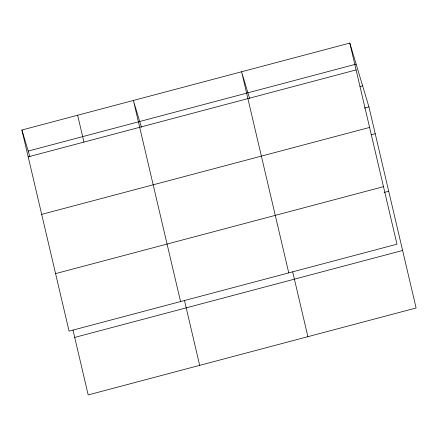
<?xml version="1.0" encoding="UTF-8"?>
<svg xmlns="http://www.w3.org/2000/svg" width="438" height="438" viewBox="0 0 438 438"><rect width="100%" height="100%" fill="white"/><g stroke="black" fill="none" stroke-linecap="round" stroke-linejoin="round"><path stroke-width="0.66" d="M349.803 43.077L396.97 244.185L69.073 331.123L21.9 130.015L349.803 43.077L368.927 106.877L416.1 307.985L88.197 394.923L72.993 330.093M28.213 151.066L356.116 64.129M28.196 156.859L356.099 69.921M359.976 86.521L362.615 85.821M364.312 108.098L368.927 106.877M41.687 214.368L369.584 127.431M371.265 134.773L375.229 133.721M55.582 273.619L383.48 186.681M384.099 192.452L388.714 191.225M74.712 337.419L402.61 250.476M249.627 98.561L241.595 71.766L288.762 272.874M141.419 127.25L133.387 100.455L180.555 301.568M21.9 130.015L29.932 156.809M292.688 271.845L307.892 336.674M184.48 300.534L199.684 365.363M77.641 115.232L83.937 142.082"/></g></svg>
